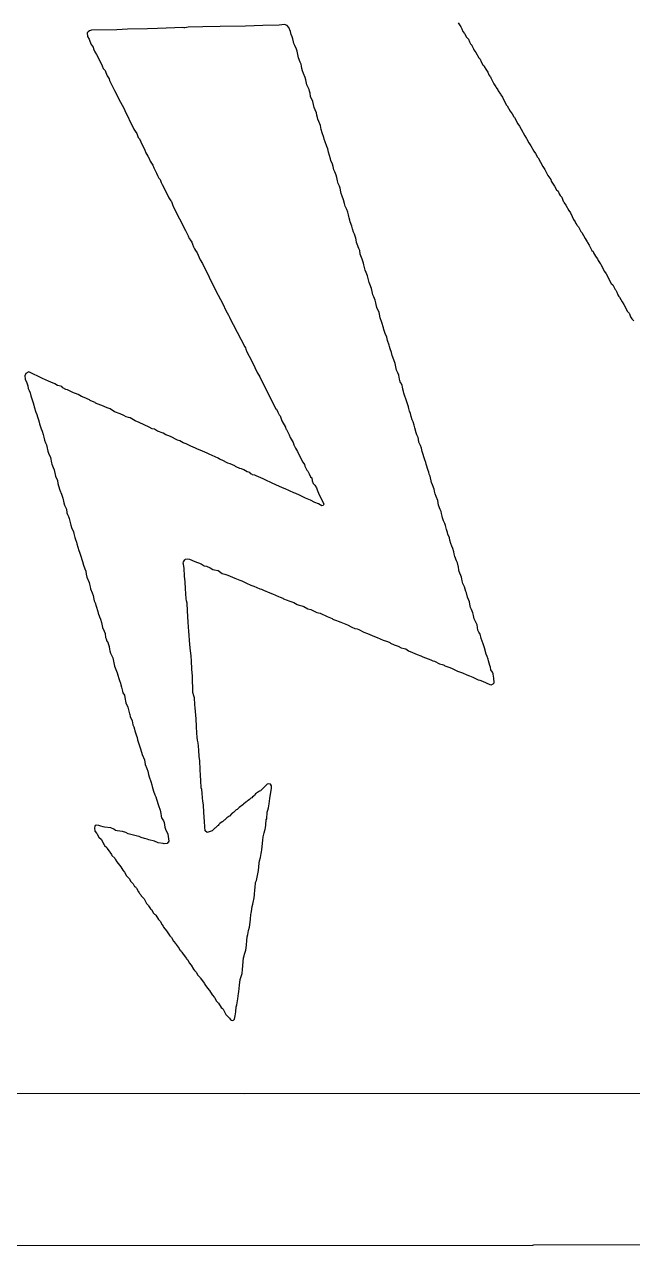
# Model space of a CAD drawing. Header units: inches. Extents: x 0 to 5379, y 0 to 5429.
# Drawn here: x 176.174 to 178.614, y 90.754 to 95.655 of the extents above; entities that cross this region are included whole.
import ezdxf

# ---------------------------------------------------------------- set-up
doc = ezdxf.new("R2010")
doc.units = ezdxf.units.IN
doc.layers.add('Bottom Overlay', color=54, linetype='Continuous')

msp = doc.modelspace()

# ---------------------------------------------------------------- linework, layer by layer
at = {"layer": 'Bottom Overlay'}
for p, q in [((177.9135, 95.6613), (177.925, 95.6449)), ((176.4292, 95.6245), (176.4251, 95.6204)), ((176.4251, 95.6204), (176.4268, 95.6057)), ((176.4349, 95.6286), (176.4292, 95.6245)), ((176.4431, 95.6318), (176.4349, 95.6286)), ((176.5444, 95.6335), (176.4431, 95.6318)), ((176.5869, 95.6351), (176.5444, 95.6335)), ((176.6669, 95.6367), (176.5869, 95.6351)), ((176.7078, 95.6384), (176.6669, 95.6367)), ((176.7772, 95.6408), (176.7078, 95.6384)), ((176.8083, 95.6425), (176.7772, 95.6408)), ((176.8132, 95.6408), (176.8083, 95.6425)), ((176.8173, 95.6416), (176.8132, 95.6408)), ((176.8303, 95.6433), (176.8173, 95.6416)), ((176.8891, 95.6449), (176.8303, 95.6433)), ((176.9594, 95.6465), (176.8891, 95.6449)), ((177.0607, 95.6482), (176.9594, 95.6465)), ((177.1309, 95.6498), (177.0607, 95.6482)), ((177.1955, 95.6523), (177.1309, 95.6498)), ((177.2167, 95.6539), (177.1955, 95.6523)), ((177.2282, 95.6506), (177.2167, 95.6539)), ((177.2347, 95.6425), (177.2282, 95.6506)), ((177.2412, 95.6261), (177.2347, 95.6425)), ((177.2437, 95.6139), (177.2412, 95.6261)), ((177.2478, 95.6049), (177.2437, 95.6139)), ((177.925, 95.6449), (177.9283, 95.6367)), ((177.9283, 95.6367), (177.9323, 95.6261)), ((177.9323, 95.6261), (177.9397, 95.6188)), ((177.9397, 95.6188), (177.9413, 95.6155)), ((177.9413, 95.6155), (177.9479, 95.6041)), ((176.4268, 95.6057), (176.4333, 95.5959)), ((176.4333, 95.5959), (176.4366, 95.5877)), ((176.4366, 95.5877), (176.4415, 95.5747)), ((176.4415, 95.5747), (176.4496, 95.5632)), ((176.4496, 95.5632), (176.4513, 95.5567)), ((177.251, 95.5967), (177.2478, 95.6049)), ((177.2535, 95.5845), (177.251, 95.5967)), ((177.2551, 95.5779), (177.2535, 95.5845)), ((177.2584, 95.5698), (177.2551, 95.5779)), ((177.2657, 95.5559), (177.2584, 95.5698)), ((177.9479, 95.6041), (177.9552, 95.5951)), ((177.9552, 95.5951), (177.9593, 95.5845)), ((177.9593, 95.5845), (177.9642, 95.5763)), ((177.9642, 95.5763), (177.9691, 95.5714)), ((177.9691, 95.5714), (177.9707, 95.5681)), ((177.9707, 95.5681), (177.9756, 95.5567)), ((176.4513, 95.5567), (176.4562, 95.5453)), ((176.4562, 95.5453), (176.4627, 95.5338)), ((176.4627, 95.5338), (176.4774, 95.506)), ((177.2682, 95.5469), (177.2657, 95.5559)), ((177.2698, 95.5404), (177.2682, 95.5469)), ((177.2731, 95.5207), (177.2698, 95.5404)), ((177.2804, 95.5036), (177.2731, 95.5207)), ((177.9756, 95.5567), (177.9773, 95.5534)), ((177.9773, 95.5534), (177.9854, 95.542)), ((177.9854, 95.542), (177.9969, 95.5207)), ((177.9969, 95.5207), (178.0018, 95.5158)), ((178.0018, 95.5158), (178.0067, 95.5044)), ((176.4774, 95.506), (176.4856, 95.4881)), ((176.4856, 95.4881), (176.4897, 95.4774)), ((176.4897, 95.4774), (176.497, 95.4701)), ((176.497, 95.4701), (176.5003, 95.4619)), ((177.2837, 95.4954), (177.2804, 95.5036)), ((177.2853, 95.4873), (177.2837, 95.4954)), ((177.287, 95.4774), (177.2853, 95.4873)), ((177.2894, 95.4685), (177.287, 95.4774)), ((177.2935, 95.4578), (177.2894, 95.4685)), ((178.0067, 95.5044), (178.0132, 95.493)), ((178.0132, 95.493), (178.0165, 95.4897)), ((178.0165, 95.4897), (178.0181, 95.4864)), ((178.0181, 95.4864), (178.0246, 95.475)), ((178.0246, 95.475), (178.0328, 95.4636)), ((176.5003, 95.4619), (176.5052, 95.4489)), ((176.5052, 95.4489), (176.5134, 95.4358)), ((176.5134, 95.4358), (176.515, 95.4293)), ((176.515, 95.4293), (176.5248, 95.4113)), ((177.3, 95.4415), (177.2935, 95.4578)), ((177.3025, 95.4325), (177.3, 95.4415)), ((177.3074, 95.4129), (177.3025, 95.4325)), ((178.0328, 95.4636), (178.0369, 95.4529)), ((178.0369, 95.4529), (178.041, 95.4472)), ((178.041, 95.4472), (178.0443, 95.444)), ((178.0443, 95.444), (178.0459, 95.4407)), ((178.0459, 95.4407), (178.0557, 95.4194)), ((178.0557, 95.4194), (178.0573, 95.4162)), ((178.0573, 95.4162), (178.0655, 95.4047)), ((176.5248, 95.4113), (176.5346, 95.39)), ((176.5346, 95.39), (176.5444, 95.3721)), ((176.5444, 95.3721), (176.5509, 95.3574)), ((177.3123, 95.4015), (177.3074, 95.4129)), ((177.3156, 95.3933), (177.3123, 95.4015)), ((177.3172, 95.3868), (177.3156, 95.3933)), ((177.3205, 95.3786), (177.3172, 95.3868)), ((177.3221, 95.3655), (177.3205, 95.3786)), ((178.0655, 95.4047), (178.0671, 95.4015)), ((178.0671, 95.4015), (178.0737, 95.3917)), ((178.0737, 95.3917), (178.0753, 95.3884)), ((178.0753, 95.3884), (178.0835, 95.3753)), ((178.0835, 95.3753), (178.0851, 95.3721)), ((178.0851, 95.3721), (178.0916, 95.3623)), ((176.5509, 95.3574), (176.5591, 95.3427)), ((176.5591, 95.3427), (176.5722, 95.3182)), ((176.5722, 95.3182), (176.5804, 95.3002)), ((177.3311, 95.3451), (177.3221, 95.3655)), ((177.3335, 95.3329), (177.3311, 95.3451)), ((177.3368, 95.3214), (177.3335, 95.3329)), ((177.3409, 95.3124), (177.3368, 95.3214)), ((178.0916, 95.3623), (178.0933, 95.359)), ((178.0933, 95.359), (178.108, 95.3312)), ((178.108, 95.3312), (178.1112, 95.328)), ((178.1112, 95.328), (178.1227, 95.3067)), ((176.5804, 95.3002), (176.5885, 95.2855)), ((176.5885, 95.2855), (176.5983, 95.2642)), ((177.3458, 95.2994), (177.3409, 95.3124)), ((177.3474, 95.2912), (177.3458, 95.2994)), ((177.3499, 95.2806), (177.3474, 95.2912)), ((177.3515, 95.274), (177.3499, 95.2806)), ((177.3556, 95.2651), (177.3515, 95.274)), ((178.1227, 95.3067), (178.1308, 95.2953)), ((178.1308, 95.2953), (178.1374, 95.2838)), ((178.1374, 95.2838), (178.1406, 95.2806)), ((178.1406, 95.2806), (178.1537, 95.2561)), ((176.5983, 95.2642), (176.6065, 95.2495)), ((176.6065, 95.2495), (176.613, 95.2348)), ((176.613, 95.2348), (176.6179, 95.2267)), ((176.6179, 95.2267), (176.6245, 95.2169)), ((177.3621, 95.2487), (177.3556, 95.2651)), ((177.3646, 95.2332), (177.3621, 95.2487)), ((177.3687, 95.2193), (177.3646, 95.2332)), ((178.1537, 95.2561), (178.1603, 95.2463)), ((178.1603, 95.2463), (178.1668, 95.2348)), ((178.1668, 95.2348), (178.1815, 95.2071)), ((176.6245, 95.2169), (176.6302, 95.2013)), ((176.6302, 95.2013), (176.6359, 95.1956)), ((176.6359, 95.1956), (176.6408, 95.1842)), ((176.6408, 95.1842), (176.6571, 95.1499)), ((177.3752, 95.2013), (177.3687, 95.2193)), ((177.3768, 95.1948), (177.3752, 95.2013)), ((177.3809, 95.1842), (177.3768, 95.1948)), ((177.3866, 95.1654), (177.3809, 95.1842)), ((178.1815, 95.2071), (178.188, 95.1972)), ((178.188, 95.1972), (178.1897, 95.194)), ((178.1897, 95.194), (178.1978, 95.1793)), ((178.1978, 95.1793), (178.206, 95.1678)), ((176.6571, 95.1499), (176.6612, 95.1393)), ((176.6612, 95.1393), (176.6694, 95.1262)), ((176.6694, 95.1262), (176.6735, 95.1172)), ((177.3907, 95.1548), (177.3866, 95.1654)), ((177.394, 95.1417), (177.3907, 95.1548)), ((177.4022, 95.1156), (177.394, 95.1417)), ((178.206, 95.1678), (178.2174, 95.1466)), ((178.2174, 95.1466), (178.224, 95.1368)), ((178.224, 95.1368), (178.2321, 95.1221)), ((178.2321, 95.1221), (178.2354, 95.1188)), ((176.6735, 95.1172), (176.6776, 95.1066)), ((176.6776, 95.1066), (176.6833, 95.0976)), ((176.6833, 95.0976), (176.6882, 95.0894)), ((176.6882, 95.0894), (176.6923, 95.0788)), ((176.6923, 95.0788), (176.7029, 95.0584)), ((177.4038, 95.109), (177.4022, 95.1156)), ((177.4103, 95.0943), (177.4038, 95.109)), ((177.412, 95.0845), (177.4103, 95.0943)), ((177.4152, 95.0714), (177.412, 95.0845)), ((178.2354, 95.1188), (178.2534, 95.0845)), ((178.2534, 95.0845), (178.2616, 95.0731)), ((178.2616, 95.0731), (178.2632, 95.0698)), ((176.7029, 95.0584), (176.707, 95.0478)), ((176.707, 95.0478), (176.7135, 95.038)), ((176.7135, 95.038), (176.716, 95.0355)), ((176.716, 95.0355), (176.7176, 95.0322)), ((176.7176, 95.0322), (176.7225, 95.0208)), ((177.4193, 95.0625), (177.4152, 95.0714)), ((177.4242, 95.0494), (177.4193, 95.0625)), ((177.4267, 95.0404), (177.4242, 95.0494)), ((177.4299, 95.0273), (177.4267, 95.0404)), ((177.4332, 95.0159), (177.4299, 95.0273)), ((178.2632, 95.0698), (178.2746, 95.0486)), ((178.2746, 95.0486), (178.2861, 95.0322)), ((178.2861, 95.0322), (178.2877, 95.0257)), ((178.2877, 95.0257), (178.3008, 95.0061)), ((176.7225, 95.0208), (176.7258, 95.0126)), ((176.7258, 95.0126), (176.7454, 94.9767)), ((176.7454, 94.9767), (176.7535, 94.9587)), ((177.4373, 95.0053), (177.4332, 95.0159)), ((177.4406, 94.9971), (177.4373, 95.0053)), ((177.443, 94.9832), (177.4406, 94.9971)), ((177.4446, 94.9767), (177.443, 94.9832)), ((177.4487, 94.9661), (177.4446, 94.9767)), ((178.3008, 95.0061), (178.3089, 94.9914)), ((178.3089, 94.9914), (178.3155, 94.9849)), ((178.3155, 94.9849), (178.3196, 94.9742)), ((176.7535, 94.9587), (176.7584, 94.9505)), ((176.7584, 94.9505), (176.7617, 94.9473)), ((176.7617, 94.9473), (176.7633, 94.944)), ((176.7633, 94.944), (176.7682, 94.9326)), ((176.7682, 94.9326), (176.7723, 94.9219)), ((177.4544, 94.9505), (177.4487, 94.9661)), ((177.4585, 94.9367), (177.4544, 94.9505)), ((177.461, 94.926), (177.4585, 94.9367)), ((177.4667, 94.9121), (177.461, 94.926)), ((178.3196, 94.9742), (178.3236, 94.9685)), ((178.3236, 94.9685), (178.3302, 94.962)), ((178.3302, 94.962), (178.3326, 94.953)), ((178.3326, 94.953), (178.3359, 94.9448)), ((178.3359, 94.9448), (178.3383, 94.9424)), ((178.3383, 94.9424), (178.34, 94.9391)), ((178.34, 94.9391), (178.3465, 94.9293)), ((178.3465, 94.9293), (178.3579, 94.9081)), ((176.7723, 94.9219), (176.8197, 94.8272)), ((177.4708, 94.9015), (177.4667, 94.9121)), ((177.4741, 94.8901), (177.4708, 94.9015)), ((177.4757, 94.8836), (177.4741, 94.8901)), ((177.4773, 94.8787), (177.4757, 94.8836)), ((177.479, 94.8689), (177.4773, 94.8787)), ((178.3579, 94.9081), (178.3645, 94.8983)), ((178.3645, 94.8983), (178.371, 94.8836)), ((178.371, 94.8836), (178.3776, 94.8721)), ((177.4806, 94.8623), (177.479, 94.8689)), ((177.4879, 94.8452), (177.4806, 94.8623)), ((177.4904, 94.8345), (177.4879, 94.8452)), ((177.4937, 94.8215), (177.4904, 94.8345)), ((178.3776, 94.8721), (178.3841, 94.8623)), ((178.3841, 94.8623), (178.3857, 94.8558)), ((178.3857, 94.8558), (178.3906, 94.8509)), ((178.3906, 94.8509), (178.3923, 94.8476)), ((178.3923, 94.8476), (178.3972, 94.8427)), ((178.3972, 94.8427), (178.4004, 94.8345)), ((178.4004, 94.8345), (178.407, 94.8231)), ((176.8197, 94.8272), (176.8271, 94.8149)), ((176.8271, 94.8149), (176.8303, 94.8068)), ((176.8303, 94.8068), (176.8344, 94.7961)), ((176.8344, 94.7961), (176.8369, 94.7937)), ((176.8369, 94.7937), (176.8385, 94.7904)), ((176.8385, 94.7904), (176.845, 94.7806)), ((176.845, 94.7806), (176.8483, 94.7725)), ((177.4977, 94.8125), (177.4937, 94.8215)), ((177.5035, 94.797), (177.4977, 94.8125)), ((177.5051, 94.7904), (177.5035, 94.797)), ((177.5067, 94.779), (177.5051, 94.7904)), ((177.5084, 94.7725), (177.5067, 94.779)), ((178.407, 94.8231), (178.4102, 94.8198)), ((178.4102, 94.8198), (178.4233, 94.7953)), ((178.4233, 94.7953), (178.4315, 94.7823)), ((178.4315, 94.7823), (178.4331, 94.779)), ((178.4331, 94.779), (178.4396, 94.7692)), ((176.8483, 94.7725), (176.8524, 94.7618)), ((176.8524, 94.7618), (176.8557, 94.7537)), ((176.8557, 94.7537), (176.8597, 94.7479)), ((176.8597, 94.7479), (176.8663, 94.7381)), ((176.8663, 94.7381), (176.8793, 94.7104)), ((177.5157, 94.7553), (177.5084, 94.7725)), ((177.519, 94.7471), (177.5157, 94.7553)), ((177.5214, 94.7332), (177.519, 94.7471)), ((177.5231, 94.7267), (177.5214, 94.7332)), ((178.4396, 94.7692), (178.4413, 94.7659)), ((178.4413, 94.7659), (178.4511, 94.7479)), ((178.4511, 94.7479), (178.456, 94.743)), ((178.456, 94.743), (178.4592, 94.7349)), ((178.4592, 94.7349), (178.4674, 94.7202)), ((176.8793, 94.7104), (176.8875, 94.6957)), ((176.8875, 94.6957), (176.9414, 94.5862)), ((177.5288, 94.7128), (177.5231, 94.7267)), ((177.5321, 94.7047), (177.5288, 94.7128)), ((177.5337, 94.6965), (177.5321, 94.7047)), ((177.5353, 94.6899), (177.5337, 94.6965)), ((177.5378, 94.6793), (177.5353, 94.6899)), ((178.4674, 94.7202), (178.4739, 94.7136)), ((178.4739, 94.7136), (178.4756, 94.7071)), ((178.4756, 94.7071), (178.4838, 94.6957)), ((178.4838, 94.6957), (178.487, 94.6924)), ((178.487, 94.6924), (178.4919, 94.681)), ((178.4919, 94.681), (178.5017, 94.663)), ((177.541, 94.6679), (177.5378, 94.6793)), ((177.5451, 94.6589), (177.541, 94.6679)), ((177.55, 94.6458), (177.5451, 94.6589)), ((177.5525, 94.6352), (177.55, 94.6458)), ((177.5574, 94.6189), (177.5525, 94.6352)), ((178.5017, 94.663), (178.5083, 94.6532)), ((178.5083, 94.6532), (178.5279, 94.6156)), ((176.9414, 94.5862), (176.9512, 94.5682)), ((177.559, 94.6123), (177.5574, 94.6189)), ((177.5664, 94.5952), (177.559, 94.6123)), ((177.5688, 94.5829), (177.5664, 94.5952)), ((177.5721, 94.5699), (177.5688, 94.5829)), ((178.5279, 94.6156), (178.5344, 94.6091)), ((178.5344, 94.6091), (178.5442, 94.5911)), ((178.5442, 94.5911), (178.5475, 94.5878)), ((178.5475, 94.5878), (178.5507, 94.5797)), ((176.9512, 94.5682), (176.9692, 94.5339)), ((176.9692, 94.5339), (176.9823, 94.5061)), ((177.5762, 94.5609), (177.5721, 94.5699)), ((177.5811, 94.5478), (177.5762, 94.5609)), ((177.5835, 94.5372), (177.5811, 94.5478)), ((177.5852, 94.5307), (177.5835, 94.5372)), ((178.5507, 94.5797), (178.5548, 94.569)), ((178.5548, 94.569), (178.5589, 94.5633)), ((178.5589, 94.5633), (178.5622, 94.5601)), ((178.5622, 94.5601), (178.572, 94.5421)), ((178.572, 94.5421), (178.5785, 94.5307)), ((176.9823, 94.5061), (176.9921, 94.4882)), ((176.9921, 94.4882), (176.997, 94.48)), ((177.5884, 94.5192), (177.5852, 94.5307)), ((177.5974, 94.4988), (177.5884, 94.5192)), ((177.599, 94.4923), (177.5974, 94.4988)), ((177.6015, 94.4767), (177.599, 94.4923)), ((178.5785, 94.5307), (178.5932, 94.5029)), ((178.5932, 94.5029), (178.5998, 94.4963)), ((178.5998, 94.4963), (178.6014, 94.4931)), ((178.6014, 94.4931), (178.6063, 94.4816)), ((176.997, 94.48), (177.0035, 94.4653)), ((177.0035, 94.4653), (177.0117, 94.4506)), ((177.0117, 94.4506), (177.0574, 94.3607)), ((177.6072, 94.4579), (177.6015, 94.4767)), ((177.6146, 94.4375), (177.6072, 94.4579)), ((177.6162, 94.431), (177.6146, 94.4375)), ((178.6063, 94.4816), (178.6112, 94.4735)), ((178.6112, 94.4735), (178.6194, 94.4653)), ((177.6211, 94.4146), (177.6162, 94.431)), ((177.6276, 94.3999), (177.6211, 94.4146)), ((177.6309, 94.3869), (177.6276, 94.3999)), ((177.6366, 94.3681), (177.6309, 94.3869)), ((177.0574, 94.3607), (177.0607, 94.3575)), ((177.0607, 94.3575), (177.0623, 94.3509)), ((177.0623, 94.3509), (177.0664, 94.3403)), ((177.0664, 94.3403), (177.0754, 94.3232)), ((177.6382, 94.3616), (177.6366, 94.3681)), ((177.6415, 94.3534), (177.6382, 94.3616)), ((177.6472, 94.3379), (177.6415, 94.3534)), ((177.6489, 94.3264), (177.6472, 94.3379)), ((177.0754, 94.3232), (177.0885, 94.2986)), ((177.0885, 94.2986), (177.1081, 94.2578)), ((177.6562, 94.3093), (177.6489, 94.3264)), ((177.6619, 94.2937), (177.6562, 94.3093)), ((177.6652, 94.2741), (177.6619, 94.2937)), ((176.1792, 94.2537), (176.1752, 94.2447)), ((176.1752, 94.2447), (176.1768, 94.2317)), ((176.1907, 94.2603), (176.1792, 94.2537)), ((176.2462, 94.2341), (176.1907, 94.2603)), ((177.1081, 94.2578), (177.1179, 94.2398)), ((177.1179, 94.2398), (177.1375, 94.2023)), ((177.6668, 94.2676), (177.6652, 94.2741)), ((177.6717, 94.2562), (177.6668, 94.2676)), ((177.6758, 94.2472), (177.6717, 94.2562)), ((177.6783, 94.2317), (177.6758, 94.2472)), ((176.1768, 94.2317), (176.1833, 94.217)), ((176.1833, 94.217), (176.1866, 94.2039)), ((176.1866, 94.2039), (176.1891, 94.1933)), ((176.1891, 94.1933), (176.1923, 94.1851)), ((176.2707, 94.2227), (176.2462, 94.2341)), ((176.2789, 94.2194), (176.2707, 94.2227)), ((176.2961, 94.2121), (176.2789, 94.2194)), ((176.3059, 94.2055), (176.2961, 94.2121)), ((176.3124, 94.2039), (176.3059, 94.2055)), ((176.323, 94.2014), (176.3124, 94.2039)), ((176.3279, 94.1965), (176.323, 94.2014)), ((176.3394, 94.19), (176.3279, 94.1965)), ((177.1375, 94.2023), (177.1457, 94.1843)), ((177.6799, 94.2251), (177.6783, 94.2317)), ((177.6832, 94.217), (177.6799, 94.2251)), ((177.6856, 94.2145), (177.6832, 94.217)), ((177.6889, 94.2063), (177.6856, 94.2145)), ((177.6905, 94.1998), (177.6889, 94.2063)), ((177.6922, 94.1916), (177.6905, 94.1998)), ((177.6946, 94.181), (177.6922, 94.1916)), ((176.1923, 94.1851), (176.1964, 94.1761)), ((176.1964, 94.1761), (176.1997, 94.1647)), ((176.1997, 94.1647), (176.2029, 94.1516)), ((176.2029, 94.1516), (176.2087, 94.1361)), ((176.3459, 94.1884), (176.3394, 94.19)), ((176.3704, 94.1769), (176.3459, 94.1884)), ((176.3786, 94.1737), (176.3704, 94.1769)), ((176.3892, 94.1696), (176.3786, 94.1737)), ((176.4023, 94.1614), (176.3892, 94.1696)), ((176.4129, 94.1573), (176.4023, 94.1614)), ((176.4341, 94.1475), (176.4129, 94.1573)), ((176.4374, 94.1459), (176.4341, 94.1475)), ((176.4537, 94.1394), (176.4374, 94.1459)), ((177.1457, 94.1843), (177.1669, 94.1434)), ((177.1669, 94.1434), (177.1751, 94.1255)), ((177.6963, 94.1745), (177.6946, 94.181)), ((177.6995, 94.163), (177.6963, 94.1745)), ((177.7036, 94.1524), (177.6995, 94.163)), ((177.711, 94.132), (177.7036, 94.1524)), ((176.2087, 94.1361), (176.2111, 94.1271)), ((176.2111, 94.1271), (176.2127, 94.1206)), ((176.2127, 94.1206), (176.2193, 94.0993)), ((176.2193, 94.0993), (176.2234, 94.0887)), ((176.457, 94.1377), (176.4537, 94.1394)), ((176.4594, 94.1353), (176.457, 94.1377)), ((176.4701, 94.1312), (176.4594, 94.1353)), ((176.4905, 94.1222), (176.4701, 94.1312)), ((176.4987, 94.1189), (176.4905, 94.1222)), ((176.5093, 94.1148), (176.4987, 94.1189)), ((176.5174, 94.1116), (176.5093, 94.1148)), ((176.5354, 94.1001), (176.5174, 94.1116)), ((176.5583, 94.092), (176.5354, 94.1001)), ((177.1751, 94.1255), (177.1816, 94.114)), ((177.1816, 94.114), (177.1849, 94.1108)), ((177.1849, 94.1108), (177.1865, 94.1075)), ((177.1865, 94.1075), (177.1898, 94.0993)), ((177.1898, 94.0993), (177.1963, 94.0879)), ((177.7142, 94.1206), (177.711, 94.132)), ((177.7159, 94.114), (177.7142, 94.1206)), ((177.7191, 94.1026), (177.7159, 94.114)), ((177.7232, 94.0936), (177.7191, 94.1026)), ((177.7257, 94.0814), (177.7232, 94.0936)), ((176.2234, 94.0887), (176.2266, 94.0805)), ((176.2266, 94.0805), (176.2299, 94.0675)), ((176.2299, 94.0675), (176.2323, 94.0585)), ((176.2323, 94.0585), (176.234, 94.0519)), ((176.234, 94.0519), (176.2413, 94.0315)), ((176.573, 94.0854), (176.5583, 94.092)), ((176.582, 94.0797), (176.573, 94.0854)), ((176.591, 94.0773), (176.582, 94.0797)), ((176.5975, 94.0756), (176.591, 94.0773)), ((176.6049, 94.0715), (176.5975, 94.0756)), ((176.6179, 94.0634), (176.6049, 94.0715)), ((176.6335, 94.0577), (176.6179, 94.0634)), ((176.6743, 94.0381), (176.6335, 94.0577)), ((177.1963, 94.0879), (177.1996, 94.0846)), ((177.1996, 94.0846), (177.2069, 94.0642)), ((177.2069, 94.0642), (177.2208, 94.0389)), ((177.7289, 94.0683), (177.7257, 94.0814)), ((177.733, 94.0593), (177.7289, 94.0683)), ((177.7379, 94.0462), (177.733, 94.0593)), ((177.7404, 94.0356), (177.7379, 94.0462)), ((176.2413, 94.0315), (176.2454, 94.0225)), ((176.2454, 94.0225), (176.2487, 94.0095)), ((176.2487, 94.0095), (176.2511, 93.9988)), ((176.2511, 93.9988), (176.2544, 93.9858)), ((176.6866, 94.0323), (176.6743, 94.0381)), ((176.6955, 94.0299), (176.6866, 94.0323)), ((176.7078, 94.0225), (176.6955, 94.0299)), ((176.7307, 94.0144), (176.7078, 94.0225)), ((176.7405, 94.0078), (176.7307, 94.0144)), ((176.7486, 94.0046), (176.7405, 94.0078)), ((176.7593, 94.0005), (176.7486, 94.0046)), ((176.7878, 93.9866), (176.7593, 94.0005)), ((177.2208, 94.0389), (177.2224, 94.0323)), ((177.2224, 94.0323), (177.2257, 94.0291)), ((177.2257, 94.0291), (177.2355, 94.0078)), ((177.2355, 94.0078), (177.2396, 93.9972)), ((177.2396, 93.9972), (177.2519, 93.9768)), ((177.7453, 94.016), (177.7404, 94.0356)), ((177.7485, 94.0078), (177.7453, 94.016)), ((177.7534, 93.9964), (177.7485, 94.0078)), ((177.7551, 93.9899), (177.7534, 93.9964)), ((176.2544, 93.9858), (176.2585, 93.9752)), ((176.2585, 93.9752), (176.2618, 93.967)), ((176.2618, 93.967), (176.2634, 93.9604)), ((176.2634, 93.9604), (176.2675, 93.9417)), ((176.7968, 93.9841), (176.7878, 93.9866)), ((176.8099, 93.976), (176.7968, 93.9841)), ((176.823, 93.9711), (176.8099, 93.976)), ((176.8418, 93.9621), (176.823, 93.9711)), ((176.8597, 93.9539), (176.8418, 93.9621)), ((176.8679, 93.9506), (176.8597, 93.9539)), ((176.8785, 93.9466), (176.8679, 93.9506)), ((176.9063, 93.9335), (176.8785, 93.9466)), ((177.2519, 93.9768), (177.2543, 93.9678)), ((177.2543, 93.9678), (177.2617, 93.9539)), ((177.2617, 93.9539), (177.2698, 93.9408)), ((177.7567, 93.9784), (177.7551, 93.9899)), ((177.7624, 93.9645), (177.7567, 93.9784)), ((177.7665, 93.9539), (177.7624, 93.9645)), ((177.7698, 93.9408), (177.7665, 93.9539)), ((176.2675, 93.9417), (176.2707, 93.9335)), ((176.2707, 93.9335), (176.2781, 93.9163)), ((176.2781, 93.9163), (176.2822, 93.8959)), ((176.9145, 93.9302), (176.9063, 93.9335)), ((176.939, 93.9188), (176.9145, 93.9302)), ((176.9504, 93.9139), (176.939, 93.9188)), ((176.9561, 93.9098), (176.9504, 93.9139)), ((176.9668, 93.9057), (176.9561, 93.9098)), ((176.9904, 93.8935), (176.9668, 93.9057)), ((177.2698, 93.9408), (177.2829, 93.9131)), ((177.2829, 93.9131), (177.2911, 93.8984)), ((177.2911, 93.8984), (177.2976, 93.8886)), ((177.7804, 93.9073), (177.7698, 93.9408)), ((177.7845, 93.8967), (177.7804, 93.9073)), ((177.7861, 93.8902), (177.7845, 93.8967)), ((176.2822, 93.8959), (176.2838, 93.8894)), ((176.2838, 93.8894), (176.2887, 93.8763)), ((176.2887, 93.8763), (176.2928, 93.8673)), ((176.2928, 93.8673), (176.2985, 93.842)), ((176.9994, 93.891), (176.9904, 93.8935)), ((177.0174, 93.8828), (176.9994, 93.891)), ((177.0207, 93.8812), (177.0174, 93.8828)), ((177.0231, 93.8788), (177.0207, 93.8812)), ((177.0386, 93.873), (177.0231, 93.8788)), ((177.0452, 93.8714), (177.0386, 93.873)), ((177.0542, 93.8673), (177.0452, 93.8714)), ((177.0672, 93.8592), (177.0542, 93.8673)), ((177.0779, 93.8567), (177.0672, 93.8592)), ((177.0827, 93.8518), (177.0779, 93.8567)), ((177.086, 93.8502), (177.0827, 93.8518)), ((177.0885, 93.8477), (177.086, 93.8502)), ((177.0975, 93.8453), (177.0885, 93.8477)), ((177.2976, 93.8886), (177.2992, 93.882)), ((177.2992, 93.882), (177.3025, 93.8739)), ((177.3025, 93.8739), (177.3074, 93.8657)), ((177.3074, 93.8657), (177.3107, 93.8624)), ((177.3107, 93.8624), (177.3123, 93.8592)), ((177.3123, 93.8592), (177.3156, 93.851)), ((177.3156, 93.851), (177.3221, 93.8395)), ((177.7943, 93.8641), (177.7861, 93.8902)), ((177.7959, 93.8575), (177.7943, 93.8641)), ((177.7984, 93.8502), (177.7959, 93.8575)), ((177.8016, 93.842), (177.7984, 93.8502)), ((176.2985, 93.842), (176.3059, 93.8248)), ((176.3059, 93.8248), (176.3075, 93.8118)), ((176.3075, 93.8118), (176.3108, 93.8036)), ((176.3108, 93.8036), (176.3157, 93.7856)), ((177.104, 93.8436), (177.0975, 93.8453)), ((177.1318, 93.8306), (177.104, 93.8436)), ((177.1399, 93.8273), (177.1318, 93.8306)), ((177.1677, 93.8142), (177.1399, 93.8273)), ((177.1824, 93.8077), (177.1677, 93.8142)), ((177.2094, 93.7954), (177.1824, 93.8077)), ((177.3221, 93.8395), (177.327, 93.8346)), ((177.327, 93.8346), (177.3286, 93.8232)), ((177.3286, 93.8232), (177.3327, 93.8126)), ((177.3327, 93.8126), (177.3368, 93.8085)), ((177.3368, 93.8085), (177.3384, 93.8052)), ((177.3384, 93.8052), (177.345, 93.7954)), ((177.8073, 93.8167), (177.8016, 93.842)), ((177.8114, 93.8077), (177.8073, 93.8167)), ((177.818, 93.7897), (177.8114, 93.8077)), ((176.3157, 93.7856), (176.3222, 93.7693)), ((176.3222, 93.7693), (176.3271, 93.753)), ((176.3271, 93.753), (176.3304, 93.7415)), ((177.22, 93.7913), (177.2094, 93.7954)), ((177.2543, 93.775), (177.22, 93.7913)), ((177.2625, 93.7717), (177.2543, 93.775)), ((177.2772, 93.7652), (177.2625, 93.7717)), ((177.2886, 93.7603), (177.2772, 93.7652)), ((177.3009, 93.753), (177.2886, 93.7603)), ((177.3213, 93.7456), (177.3009, 93.753)), ((177.345, 93.7954), (177.3482, 93.7873)), ((177.3482, 93.7873), (177.3531, 93.7742)), ((177.3531, 93.7742), (177.3744, 93.7301)), ((177.8196, 93.7815), (177.818, 93.7897)), ((177.8221, 93.7709), (177.8196, 93.7815)), ((177.8261, 93.7603), (177.8221, 93.7709)), ((177.8327, 93.744), (177.8261, 93.7603)), ((176.3304, 93.7415), (176.332, 93.735)), ((176.332, 93.735), (176.3345, 93.726)), ((176.3345, 93.726), (176.3418, 93.7088)), ((176.3418, 93.7088), (176.3443, 93.695)), ((177.3384, 93.7366), (177.3213, 93.7456)), ((177.354, 93.7309), (177.3384, 93.7366)), ((177.367, 93.7227), (177.354, 93.7309)), ((177.3719, 93.7244), (177.367, 93.7227)), ((177.3744, 93.7301), (177.3719, 93.7244)), ((177.8351, 93.7252), (177.8327, 93.744)), ((177.8425, 93.708), (177.8351, 93.7252)), ((177.8457, 93.6999), (177.8425, 93.708)), ((176.3443, 93.695), (176.3459, 93.6884)), ((176.3459, 93.6884), (176.35, 93.6794)), ((176.35, 93.6794), (176.3532, 93.6713)), ((176.3532, 93.6713), (176.3598, 93.6451)), ((177.8474, 93.6917), (177.8457, 93.6999)), ((177.8498, 93.6811), (177.8474, 93.6917)), ((177.8515, 93.6745), (177.8498, 93.6811)), ((177.8547, 93.6631), (177.8515, 93.6745)), ((177.8604, 93.6525), (177.8547, 93.6631)), ((177.8637, 93.6443), (177.8604, 93.6525)), ((176.3598, 93.6451), (176.3622, 93.6361)), ((176.3622, 93.6361), (176.3704, 93.6182)), ((176.3704, 93.6182), (176.372, 93.6116)), ((176.372, 93.6116), (176.3753, 93.5953)), ((177.8662, 93.6337), (177.8637, 93.6443)), ((177.8678, 93.6272), (177.8662, 93.6337)), ((177.8711, 93.6157), (177.8678, 93.6272)), ((177.8727, 93.6092), (177.8711, 93.6157)), ((177.8792, 93.5945), (177.8727, 93.6092)), ((176.3753, 93.5953), (176.3786, 93.5871)), ((176.3786, 93.5871), (176.3827, 93.5765)), ((176.3827, 93.5765), (176.3843, 93.57)), ((176.3843, 93.57), (176.3925, 93.5438)), ((177.8809, 93.5847), (177.8792, 93.5945)), ((177.8841, 93.5716), (177.8809, 93.5847)), ((177.8882, 93.561), (177.8841, 93.5716)), ((177.8931, 93.5512), (177.8882, 93.561)), ((176.3925, 93.5438), (176.3941, 93.5373)), ((176.3941, 93.5373), (176.4006, 93.5161)), ((176.4006, 93.5161), (176.4039, 93.5079)), ((176.4039, 93.5079), (176.4064, 93.4989)), ((176.8124, 93.4981), (176.8173, 93.5062)), ((176.8173, 93.5062), (176.8197, 93.5087)), ((176.8197, 93.5087), (176.8262, 93.5103)), ((176.8262, 93.5103), (176.836, 93.5087)), ((176.836, 93.5087), (176.8573, 93.4989)), ((177.8964, 93.5381), (177.8931, 93.5512)), ((177.898, 93.5299), (177.8964, 93.5381)), ((177.9005, 93.5193), (177.898, 93.5299)), ((177.9078, 93.5022), (177.9005, 93.5193)), ((176.4064, 93.4989), (176.4104, 93.485)), ((176.4104, 93.485), (176.4162, 93.4695)), ((176.4162, 93.4695), (176.4202, 93.4605)), ((176.4202, 93.4605), (176.4219, 93.4491)), ((176.8107, 93.4932), (176.8124, 93.4981)), ((176.8115, 93.4891), (176.8107, 93.4932)), ((176.8132, 93.4793), (176.8115, 93.4891)), ((176.8148, 93.4728), (176.8132, 93.4793)), ((176.8164, 93.4401), (176.8148, 93.4728)), ((176.8573, 93.4989), (176.8826, 93.4899)), ((176.8826, 93.4899), (176.8949, 93.4826)), ((176.8949, 93.4826), (176.9038, 93.4801)), ((176.9038, 93.4801), (176.9194, 93.4744)), ((176.9194, 93.4744), (176.9292, 93.4679)), ((176.9292, 93.4679), (176.9357, 93.4662)), ((176.9357, 93.4662), (176.9504, 93.4629)), ((176.9504, 93.4629), (176.9668, 93.4515)), ((177.9111, 93.494), (177.9078, 93.5022)), ((177.9152, 93.4768), (177.9111, 93.494)), ((177.9168, 93.4654), (177.9152, 93.4768)), ((177.9184, 93.4589), (177.9168, 93.4654)), ((177.9274, 93.4368), (177.9184, 93.4589)), ((176.4219, 93.4491), (176.4235, 93.436)), ((176.4235, 93.436), (176.4333, 93.4148)), ((176.4333, 93.4148), (176.4349, 93.4082)), ((176.4349, 93.4082), (176.4374, 93.3976)), ((176.8181, 93.4172), (176.8164, 93.4401)), ((176.8197, 93.3894), (176.8181, 93.4172)), ((176.9668, 93.4515), (176.9774, 93.4491)), ((176.9774, 93.4491), (176.9904, 93.4442)), ((176.9904, 93.4442), (177.0174, 93.4319)), ((177.0174, 93.4319), (177.0378, 93.4246)), ((177.0378, 93.4246), (177.046, 93.4213)), ((177.046, 93.4213), (177.0648, 93.4123)), ((177.0648, 93.4123), (177.0827, 93.4041)), ((177.9291, 93.4303), (177.9274, 93.4368)), ((177.9307, 93.4221), (177.9291, 93.4303)), ((177.9332, 93.4115), (177.9307, 93.4221)), ((177.9389, 93.3976), (177.9332, 93.4115)), ((176.4374, 93.3976), (176.439, 93.3894)), ((176.439, 93.3894), (176.4456, 93.3731)), ((176.4456, 93.3731), (176.4496, 93.3625)), ((176.4496, 93.3625), (176.4521, 93.3486)), ((176.8213, 93.3715), (176.8197, 93.3894)), ((176.823, 93.3502), (176.8213, 93.3715)), ((177.0827, 93.4041), (177.0942, 93.4009)), ((177.0942, 93.4009), (177.1187, 93.3894)), ((177.1187, 93.3894), (177.1252, 93.3878)), ((177.1252, 93.3878), (177.1334, 93.3845)), ((177.1334, 93.3845), (177.1579, 93.3731)), ((177.1579, 93.3731), (177.1693, 93.3698)), ((177.1693, 93.3698), (177.1938, 93.3584)), ((177.1938, 93.3584), (177.2004, 93.3568)), ((177.9454, 93.3796), (177.9389, 93.3976)), ((177.947, 93.3731), (177.9454, 93.3796)), ((177.9511, 93.3559), (177.947, 93.3731)), ((176.4521, 93.3486), (176.4537, 93.342)), ((176.4537, 93.342), (176.457, 93.3339)), ((176.457, 93.3339), (176.4611, 93.32)), ((176.4611, 93.32), (176.4676, 93.2988)), ((176.8246, 93.342), (176.823, 93.3502)), ((176.8262, 93.3322), (176.8246, 93.342)), ((176.8279, 93.3012), (176.8262, 93.3322)), ((177.2004, 93.3568), (177.211, 93.3527)), ((177.211, 93.3527), (177.2135, 93.3502)), ((177.2135, 93.3502), (177.2282, 93.3437)), ((177.2282, 93.3437), (177.2347, 93.342)), ((177.2347, 93.342), (177.2551, 93.3347)), ((177.2551, 93.3347), (177.2674, 93.3273)), ((177.2674, 93.3273), (177.2755, 93.3241)), ((177.2755, 93.3241), (177.2862, 93.3216)), ((177.2862, 93.3216), (177.2943, 93.3184)), ((177.2943, 93.3184), (177.3115, 93.3094)), ((177.3115, 93.3094), (177.3229, 93.3061)), ((177.9593, 93.338), (177.9511, 93.3559)), ((177.9609, 93.3282), (177.9593, 93.338)), ((177.9642, 93.3151), (177.9609, 93.3282)), ((177.9683, 93.3061), (177.9642, 93.3151)), ((176.4676, 93.2988), (176.4693, 93.2922)), ((176.4693, 93.2922), (176.475, 93.2767)), ((176.475, 93.2767), (176.4782, 93.2685)), ((176.4782, 93.2685), (176.4823, 93.2546)), ((176.8311, 93.2555), (176.8279, 93.3012)), ((177.3229, 93.3061), (177.3474, 93.2947)), ((177.3474, 93.2947), (177.3605, 93.2914)), ((177.3605, 93.2914), (177.3883, 93.2783)), ((177.3883, 93.2783), (177.4087, 93.271)), ((177.4087, 93.271), (177.4111, 93.2685)), ((177.4111, 93.2685), (177.4144, 93.2669)), ((177.4144, 93.2669), (177.4259, 93.262)), ((177.4259, 93.262), (177.4324, 93.2604)), ((177.4324, 93.2604), (177.443, 93.2563)), ((177.9732, 93.293), (177.9683, 93.3061)), ((177.9756, 93.2824), (177.9732, 93.293)), ((177.9789, 93.2693), (177.9756, 93.2824)), ((177.9903, 93.2448), (177.9789, 93.2693)), ((176.4823, 93.2546), (176.4872, 93.235)), ((176.4872, 93.235), (176.4929, 93.2195)), ((176.4929, 93.2195), (176.497, 93.2105)), ((176.497, 93.2105), (176.4995, 93.195)), ((176.8328, 93.2179), (176.8311, 93.2555)), ((176.8344, 93.2032), (176.8328, 93.2179)), ((177.443, 93.2563), (177.4634, 93.2473)), ((177.4634, 93.2473), (177.47, 93.2457)), ((177.47, 93.2457), (177.4879, 93.2359)), ((177.4879, 93.2359), (177.4994, 93.2309)), ((177.4994, 93.2309), (177.5084, 93.2285)), ((177.5084, 93.2285), (177.5149, 93.2269)), ((177.5149, 93.2269), (177.5353, 93.2162)), ((177.5353, 93.2162), (177.5508, 93.2105)), ((177.5508, 93.2105), (177.5778, 93.1983)), ((177.992, 93.235), (177.9903, 93.2448)), ((177.9936, 93.2236), (177.992, 93.235)), ((177.9952, 93.2187), (177.9936, 93.2236)), ((177.9969, 93.2154), (177.9952, 93.2187)), ((178.0026, 93.2081), (177.9969, 93.2154)), ((176.4995, 93.195), (176.5011, 93.1885)), ((176.5011, 93.1885), (176.5044, 93.1803)), ((176.5044, 93.1803), (176.5068, 93.1779)), ((176.5068, 93.1779), (176.5101, 93.1697)), ((176.5101, 93.1697), (176.5134, 93.1582)), ((176.836, 93.1819), (176.8344, 93.2032)), ((176.8393, 93.1525), (176.836, 93.1819)), ((177.5778, 93.1983), (177.5892, 93.195)), ((177.5892, 93.195), (177.6137, 93.1836)), ((177.6137, 93.1836), (177.6268, 93.1803)), ((177.6268, 93.1803), (177.6374, 93.1762)), ((177.6374, 93.1762), (177.6399, 93.1738)), ((177.6399, 93.1738), (177.6431, 93.1721)), ((177.6431, 93.1721), (177.6579, 93.1656)), ((177.6579, 93.1656), (177.6734, 93.1599)), ((178.005, 93.1975), (178.0026, 93.2081)), ((178.0067, 93.1909), (178.005, 93.1975)), ((178.0099, 93.1795), (178.0067, 93.1909)), ((178.014, 93.1689), (178.0099, 93.1795)), ((178.0197, 93.1533), (178.014, 93.1689)), ((176.5134, 93.1582), (176.515, 93.1468)), ((176.515, 93.1468), (176.5166, 93.1403)), ((176.5166, 93.1403), (176.5191, 93.1313)), ((176.5191, 93.1313), (176.5223, 93.1231)), ((176.5223, 93.1231), (176.5248, 93.1207)), ((176.5248, 93.1207), (176.5281, 93.1125)), ((176.5281, 93.1125), (176.5313, 93.0994)), ((176.8426, 93.1198), (176.8393, 93.1525)), ((176.8442, 93.1002), (176.8426, 93.1198)), ((177.6734, 93.1599), (177.6856, 93.1525)), ((177.6856, 93.1525), (177.6979, 93.1501)), ((177.6979, 93.1501), (177.7044, 93.1484)), ((177.7044, 93.1484), (177.715, 93.1411)), ((177.715, 93.1411), (177.7314, 93.1346)), ((177.7314, 93.1346), (177.7493, 93.1264)), ((177.7493, 93.1264), (177.7649, 93.1207)), ((177.7649, 93.1207), (177.773, 93.1174)), ((177.773, 93.1174), (177.7935, 93.1084)), ((178.0263, 93.1272), (178.0197, 93.1533)), ((178.0304, 93.1182), (178.0263, 93.1272)), ((178.0345, 93.1076), (178.0304, 93.1182)), ((176.5313, 93.0994), (176.5354, 93.079)), ((176.5354, 93.079), (176.5371, 93.0725)), ((176.5371, 93.0725), (176.546, 93.052)), ((176.8458, 93.0676), (176.8442, 93.1002)), ((176.8475, 93.0398), (176.8458, 93.0676)), ((177.7935, 93.1084), (177.8041, 93.1043)), ((177.8041, 93.1043), (177.8123, 93.1011)), ((177.8123, 93.1011), (177.8188, 93.0994)), ((177.8188, 93.0994), (177.8392, 93.0888)), ((177.8392, 93.0888), (177.8498, 93.0864)), ((177.8498, 93.0864), (177.858, 93.0831)), ((177.858, 93.0831), (177.8604, 93.0806)), ((177.8604, 93.0806), (177.8686, 93.0774)), ((177.8686, 93.0774), (177.8801, 93.0741)), ((177.8801, 93.0741), (177.8907, 93.07)), ((177.8907, 93.07), (177.9111, 93.0594)), ((178.0361, 93.1011), (178.0345, 93.1076)), ((178.0418, 93.0823), (178.0361, 93.1011)), ((178.0434, 93.0757), (178.0418, 93.0823)), ((178.0459, 93.0651), (178.0434, 93.0757)), ((178.0524, 93.0553), (178.0459, 93.0651)), ((176.546, 93.052), (176.5485, 93.0431)), ((176.5485, 93.0431), (176.5518, 93.03)), ((176.5518, 93.03), (176.555, 93.0218)), ((176.555, 93.0218), (176.5591, 93.0112)), ((176.8499, 92.9736), (176.8475, 93.0398)), ((177.9111, 93.0594), (177.9315, 93.052)), ((177.9315, 93.052), (177.9487, 93.0447)), ((177.9487, 93.0447), (177.9593, 93.0406)), ((177.9593, 93.0406), (177.9732, 93.0349)), ((177.9732, 93.0349), (177.9944, 93.0251)), ((177.9944, 93.0251), (178.001, 93.0235)), ((178.001, 93.0235), (178.0116, 93.0194)), ((178.0116, 93.0194), (178.0418, 93.0055)), ((178.0541, 93.0488), (178.0524, 93.0553)), ((178.0557, 93.0373), (178.0541, 93.0488)), ((178.0573, 93.0324), (178.0557, 93.0373)), ((178.059, 93.0128), (178.0573, 93.0324)), ((176.5591, 93.0112), (176.5607, 93.0047)), ((176.5607, 93.0047), (176.5632, 92.9957)), ((176.5632, 92.9957), (176.5665, 92.9793)), ((176.5665, 92.9793), (176.5681, 92.9728)), ((176.5681, 92.9728), (176.5746, 92.963)), ((176.854, 92.9597), (176.8499, 92.9736)), ((178.0418, 93.0055), (178.0467, 93.0039)), ((178.0467, 93.0039), (178.0549, 93.0087)), ((178.0549, 93.0087), (178.059, 93.0128)), ((176.5746, 92.963), (176.5771, 92.954)), ((176.5771, 92.954), (176.5804, 92.9328)), ((176.5804, 92.9328), (176.5885, 92.9148)), ((176.8557, 92.9516), (176.854, 92.9597)), ((176.8573, 92.9254), (176.8557, 92.9516)), ((176.8589, 92.9124), (176.8573, 92.9254)), ((176.5885, 92.9148), (176.5951, 92.8887)), ((176.5951, 92.8887), (176.5959, 92.8862)), ((176.5959, 92.8862), (176.5967, 92.8854)), ((176.5967, 92.8854), (176.5983, 92.8772)), ((176.5983, 92.8772), (176.6065, 92.8593)), ((176.8622, 92.8682), (176.8589, 92.9124)), ((176.8638, 92.8372), (176.8622, 92.8682)), ((176.6065, 92.8593), (176.6089, 92.8437)), ((176.6089, 92.8437), (176.6122, 92.8356)), ((176.6122, 92.8356), (176.6147, 92.8266)), ((176.6147, 92.8266), (176.6163, 92.82)), ((176.6163, 92.82), (176.6236, 92.7996)), ((176.8655, 92.8111), (176.8638, 92.8372)), ((176.6236, 92.7996), (176.6253, 92.7931)), ((176.6253, 92.7931), (176.6277, 92.7841)), ((176.6277, 92.7841), (176.6392, 92.7482)), ((176.8671, 92.7947), (176.8655, 92.8111)), ((176.8687, 92.7817), (176.8671, 92.7947)), ((176.8704, 92.7718), (176.8687, 92.7817)), ((176.872, 92.7588), (176.8704, 92.7718)), ((176.6392, 92.7482), (176.6457, 92.7253)), ((176.6457, 92.7253), (176.6555, 92.704)), ((176.8736, 92.7424), (176.872, 92.7588)), ((176.8753, 92.7163), (176.8736, 92.7424)), ((176.6555, 92.704), (176.658, 92.6853)), ((176.658, 92.6853), (176.6645, 92.6689)), ((176.8769, 92.7), (176.8753, 92.7163)), ((176.8785, 92.664), (176.8769, 92.7)), ((176.6645, 92.6689), (176.6686, 92.6583)), ((176.6686, 92.6583), (176.6718, 92.6452)), ((176.6718, 92.6452), (176.6743, 92.6346)), ((176.6743, 92.6346), (176.6808, 92.6166)), ((176.8802, 92.6411), (176.8785, 92.664)), ((176.8818, 92.6199), (176.8802, 92.6411)), ((176.6808, 92.6166), (176.6849, 92.6027)), ((176.6849, 92.6027), (176.6866, 92.5962)), ((176.6866, 92.5962), (176.6882, 92.5864)), ((176.6882, 92.5864), (176.6915, 92.5782)), ((176.6915, 92.5782), (176.6972, 92.5627)), ((176.8834, 92.5905), (176.8818, 92.6199)), ((176.8851, 92.584), (176.8834, 92.5905)), ((176.8867, 92.5693), (176.8851, 92.584)), ((177.1171, 92.5774), (177.1015, 92.5668)), ((177.1203, 92.5791), (177.1171, 92.5774)), ((177.1236, 92.5823), (177.1203, 92.5791)), ((177.1269, 92.584), (177.1236, 92.5823)), ((177.1481, 92.6052), (177.1269, 92.584)), ((177.1546, 92.6068), (177.1481, 92.6052)), ((177.1612, 92.6052), (177.1546, 92.6068)), ((177.1604, 92.5652), (177.1644, 92.5889)), ((177.1653, 92.5995), (177.1612, 92.6052)), ((177.1644, 92.5889), (177.1653, 92.5995)), ((176.6972, 92.5627), (176.7004, 92.5545)), ((176.7004, 92.5545), (176.7029, 92.5456)), ((176.7029, 92.5456), (176.7119, 92.5202)), ((176.8883, 92.5513), (176.8867, 92.5693)), ((176.89, 92.5382), (176.8883, 92.5513)), ((176.8916, 92.5235), (176.89, 92.5382)), ((177.0533, 92.5251), (177.0501, 92.5235)), ((177.0615, 92.5333), (177.0533, 92.5251)), ((177.0648, 92.5349), (177.0615, 92.5333)), ((177.068, 92.5382), (177.0648, 92.5349)), ((177.0713, 92.5398), (177.068, 92.5382)), ((177.0762, 92.5447), (177.0713, 92.5398)), ((177.0795, 92.5464), (177.0762, 92.5447)), ((177.0827, 92.5496), (177.0795, 92.5464)), ((177.086, 92.5513), (177.0827, 92.5496)), ((177.0893, 92.5545), (177.086, 92.5513)), ((177.095, 92.5586), (177.0893, 92.5545)), ((177.0966, 92.5619), (177.095, 92.5586)), ((177.1015, 92.5668), (177.0966, 92.5619)), ((177.153, 92.5104), (177.1563, 92.5268)), ((177.1563, 92.5268), (177.1587, 92.5488)), ((177.1587, 92.5488), (177.1604, 92.5652)), ((176.7119, 92.5202), (176.7176, 92.5014)), ((176.7176, 92.5014), (176.7209, 92.4884)), ((176.7209, 92.4884), (176.7225, 92.4769)), ((176.7225, 92.4769), (176.7241, 92.4704)), ((176.894, 92.4916), (176.8916, 92.5235)), ((176.8957, 92.4557), (176.894, 92.4916)), ((176.9929, 92.4761), (176.9896, 92.4729)), ((176.9962, 92.4778), (176.9929, 92.4761)), ((177.006, 92.4876), (176.9962, 92.4778)), ((177.0092, 92.4892), (177.006, 92.4876)), ((177.0125, 92.4925), (177.0092, 92.4892)), ((177.0158, 92.4941), (177.0125, 92.4925)), ((177.0239, 92.5023), (177.0158, 92.4941)), ((177.0272, 92.5039), (177.0239, 92.5023)), ((177.0354, 92.5121), (177.0272, 92.5039)), ((177.0501, 92.5235), (177.0354, 92.5121)), ((177.1457, 92.4671), (177.1473, 92.4933)), ((177.1473, 92.4933), (177.1506, 92.5014)), ((177.1506, 92.5014), (177.153, 92.5104)), ((176.4562, 92.4361), (176.4545, 92.4312)), ((176.4545, 92.4312), (176.4562, 92.4165)), ((176.4578, 92.4394), (176.4562, 92.4361)), ((176.4619, 92.4418), (176.4578, 92.4394)), ((176.4717, 92.4402), (176.4619, 92.4418)), ((176.4799, 92.4369), (176.4717, 92.4402)), ((176.4889, 92.4345), (176.4799, 92.4369)), ((176.4954, 92.4328), (176.4889, 92.4345)), ((176.5207, 92.4304), (176.4954, 92.4328)), ((176.5322, 92.4255), (176.5207, 92.4304)), ((176.7241, 92.4704), (176.7323, 92.459)), ((176.7323, 92.459), (176.7339, 92.4524)), ((176.7339, 92.4524), (176.7364, 92.4336)), ((176.7364, 92.4336), (176.7396, 92.4255)), ((176.8973, 92.4345), (176.8957, 92.4557)), ((176.8989, 92.4181), (176.8973, 92.4345)), ((176.9373, 92.4287), (176.9275, 92.4189)), ((176.9406, 92.4304), (176.9373, 92.4287)), ((176.9488, 92.4385), (176.9406, 92.4304)), ((176.952, 92.4402), (176.9488, 92.4385)), ((176.9529, 92.4426), (176.952, 92.4402)), ((176.9578, 92.4475), (176.9529, 92.4426)), ((176.9668, 92.4549), (176.9578, 92.4475)), ((176.97, 92.4565), (176.9668, 92.4549)), ((176.9749, 92.4614), (176.97, 92.4565)), ((176.9782, 92.4631), (176.9749, 92.4614)), ((176.9864, 92.4712), (176.9782, 92.4631)), ((176.9896, 92.4729), (176.9864, 92.4712)), ((177.1391, 92.4247), (177.1408, 92.4312)), ((177.1408, 92.4312), (177.1424, 92.4426)), ((177.1424, 92.4426), (177.144, 92.4622)), ((177.144, 92.4622), (177.1457, 92.4671)), ((176.4562, 92.4165), (176.4635, 92.4075)), ((176.4635, 92.4075), (176.466, 92.4051)), ((176.466, 92.4051), (176.4725, 92.3936)), ((176.4725, 92.3936), (176.4823, 92.3838)), ((176.4823, 92.3838), (176.4889, 92.3691)), ((176.5395, 92.4198), (176.5322, 92.4255)), ((176.546, 92.4181), (176.5395, 92.4198)), ((176.5665, 92.4157), (176.546, 92.4181)), ((176.5804, 92.4116), (176.5665, 92.4157)), ((176.5902, 92.4067), (176.5804, 92.4116)), ((176.6008, 92.4042), (176.5902, 92.4067)), ((176.6277, 92.3969), (176.6008, 92.4042)), ((176.6343, 92.3953), (176.6277, 92.3969)), ((176.6424, 92.392), (176.6343, 92.3953)), ((176.6555, 92.3871), (176.6424, 92.392)), ((176.6661, 92.3846), (176.6555, 92.3871)), ((176.6727, 92.383), (176.6661, 92.3846)), ((176.6955, 92.3765), (176.6727, 92.383)), ((176.7396, 92.4255), (176.7486, 92.4051)), ((176.7535, 92.3773), (176.7462, 92.3683)), ((176.7486, 92.4051), (176.7535, 92.3773)), ((176.9063, 92.4124), (176.8989, 92.4181)), ((176.9194, 92.4157), (176.9063, 92.4124)), ((176.9275, 92.4189), (176.9194, 92.4157)), ((177.1269, 92.3422), (177.1301, 92.3814)), ((177.1301, 92.3814), (177.1318, 92.3944)), ((177.1318, 92.3944), (177.135, 92.4108)), ((177.135, 92.4108), (177.1391, 92.4247)), ((176.4889, 92.3691), (176.4905, 92.3658)), ((176.4905, 92.3658), (176.4938, 92.3626)), ((176.4938, 92.3626), (176.4954, 92.3593)), ((176.4954, 92.3593), (176.5036, 92.3511)), ((176.5036, 92.3511), (176.5052, 92.3479)), ((176.5052, 92.3479), (176.5126, 92.3389)), ((176.5126, 92.3389), (176.515, 92.3364)), ((176.515, 92.3364), (176.5166, 92.3332)), ((176.5166, 92.3332), (176.5232, 92.3234)), ((176.7102, 92.3699), (176.6955, 92.3765)), ((176.7298, 92.3683), (176.7102, 92.3699)), ((176.7347, 92.3667), (176.7298, 92.3683)), ((176.7462, 92.3683), (176.7347, 92.3667)), ((177.1236, 92.3274), (177.1252, 92.334)), ((177.1252, 92.334), (177.1269, 92.3422)), ((176.5232, 92.3234), (176.5248, 92.3201)), ((176.5248, 92.3201), (176.5362, 92.3087)), ((176.5362, 92.3087), (176.5379, 92.3054)), ((176.5379, 92.3054), (176.5444, 92.294)), ((176.5444, 92.294), (176.5599, 92.2735)), ((177.113, 92.2596), (177.1154, 92.2882)), ((177.1154, 92.2882), (177.1171, 92.298)), ((177.1171, 92.298), (177.1203, 92.3111)), ((177.1203, 92.3111), (177.1236, 92.3274)), ((176.5599, 92.2735), (176.5681, 92.2605)), ((176.5681, 92.2605), (176.5755, 92.2531)), ((176.5755, 92.2531), (176.5836, 92.2384)), ((176.5836, 92.2384), (176.591, 92.2294)), ((177.1064, 92.2253), (177.1113, 92.2531)), ((177.1113, 92.2531), (177.113, 92.2596)), ((176.591, 92.2294), (176.5934, 92.227)), ((176.5934, 92.227), (176.6, 92.2155)), ((176.6, 92.2155), (176.6098, 92.2057)), ((176.6098, 92.2057), (176.6155, 92.1951)), ((176.6155, 92.1951), (176.6187, 92.1935)), ((176.6187, 92.1935), (176.6212, 92.191)), ((176.6212, 92.191), (176.6228, 92.1878)), ((176.6228, 92.1878), (176.631, 92.1731)), ((177.0966, 92.1616), (177.0983, 92.1829)), ((177.0983, 92.1829), (177.0999, 92.1894)), ((177.0999, 92.1894), (177.1015, 92.2106)), ((177.1015, 92.2106), (177.1048, 92.2188)), ((177.1048, 92.2188), (177.1064, 92.2253)), ((176.631, 92.1731), (176.6343, 92.1698)), ((176.6343, 92.1698), (176.6359, 92.1665)), ((176.6359, 92.1665), (176.6408, 92.1616)), ((176.6408, 92.1616), (176.6424, 92.1583)), ((176.6424, 92.1583), (176.6498, 92.1494)), ((176.6498, 92.1494), (176.6539, 92.1453)), ((176.6539, 92.1453), (176.6637, 92.1273)), ((177.0917, 92.1306), (177.095, 92.1502)), ((177.095, 92.1502), (177.0966, 92.1616)), ((176.6637, 92.1273), (176.6702, 92.1208)), ((176.6702, 92.1208), (176.6718, 92.1175)), ((176.6718, 92.1175), (176.68, 92.1061)), ((176.68, 92.1061), (176.6833, 92.1028)), ((176.6833, 92.1028), (176.6849, 92.0995)), ((176.6849, 92.0995), (176.6915, 92.0881)), ((176.6915, 92.0881), (176.6955, 92.084)), ((176.6955, 92.084), (176.6988, 92.0824)), ((177.0803, 92.0636), (177.0819, 92.0832)), ((177.0819, 92.0832), (177.0836, 92.0881)), ((177.0836, 92.0881), (177.0852, 92.0946)), ((177.0852, 92.0946), (177.0877, 92.1151)), ((177.0877, 92.1151), (177.0901, 92.124)), ((177.0901, 92.124), (177.0917, 92.1306)), ((176.6988, 92.0824), (176.7013, 92.0799)), ((176.7013, 92.0799), (176.7111, 92.062)), ((176.7111, 92.062), (176.7176, 92.0554)), ((176.7176, 92.0554), (176.7258, 92.0407)), ((176.7258, 92.0407), (176.7307, 92.0358)), ((176.7307, 92.0358), (176.7323, 92.0325)), ((177.0762, 92.0317), (177.0779, 92.0415)), ((177.0779, 92.0415), (177.0803, 92.0636)), ((176.7323, 92.0325), (176.7437, 92.0178)), ((176.7437, 92.0178), (176.7576, 91.9974)), ((176.7576, 91.9974), (176.7617, 91.9933)), ((176.7617, 91.9933), (176.7633, 91.9901)), ((176.7633, 91.9901), (176.7715, 91.9754)), ((177.0664, 91.9778), (177.068, 91.9925)), ((177.068, 91.9925), (177.0697, 92.0023)), ((177.0697, 92.0023), (177.0729, 92.0187)), ((177.0729, 92.0187), (177.0762, 92.0317)), ((176.7715, 91.9754), (176.7813, 91.9656)), ((176.7813, 91.9656), (176.7829, 91.9623)), ((176.7829, 91.9623), (176.7944, 91.946)), ((176.7944, 91.946), (176.796, 91.9427)), ((176.796, 91.9427), (176.7993, 91.9394)), ((176.7993, 91.9394), (176.8009, 91.9361)), ((176.8009, 91.9361), (176.8058, 91.9312)), ((177.0599, 91.9321), (177.0615, 91.9402)), ((177.0615, 91.9402), (177.0648, 91.9598)), ((177.0648, 91.9598), (177.0664, 91.9778)), ((176.8058, 91.9312), (176.8075, 91.928)), ((176.8075, 91.928), (176.8181, 91.9125)), ((176.8181, 91.9125), (176.8238, 91.9067)), ((176.8238, 91.9067), (176.8254, 91.9035)), ((176.8254, 91.9035), (176.8287, 91.9002)), ((176.8287, 91.9002), (176.8352, 91.8888)), ((176.8352, 91.8888), (176.8426, 91.8798)), ((177.0501, 91.8765), (177.0517, 91.8945)), ((177.0517, 91.8945), (177.0533, 91.9092)), ((177.0533, 91.9092), (177.055, 91.9174)), ((177.055, 91.9174), (177.0566, 91.9239)), ((177.0566, 91.9239), (177.0599, 91.9321)), ((176.8426, 91.8798), (176.8524, 91.8634)), ((176.8524, 91.8634), (176.8565, 91.8577)), ((176.8565, 91.8577), (176.863, 91.8512)), ((176.863, 91.8512), (176.8695, 91.8398)), ((176.8695, 91.8398), (176.8777, 91.8316)), ((177.0452, 91.8373), (177.0468, 91.8455)), ((177.0468, 91.8455), (177.0484, 91.8618)), ((177.0484, 91.8618), (177.0501, 91.8765)), ((176.8777, 91.8316), (176.8793, 91.8283)), ((176.8793, 91.8283), (176.8957, 91.8054)), ((176.8957, 91.8054), (176.8973, 91.8022)), ((176.8973, 91.8022), (176.9079, 91.7867)), ((177.0346, 91.7728), (177.037, 91.7997)), ((177.037, 91.7997), (177.0395, 91.8218)), ((177.0395, 91.8218), (177.0452, 91.8373)), ((176.9079, 91.7867), (176.9169, 91.7777)), ((176.9169, 91.7777), (176.9267, 91.7597)), ((176.9267, 91.7597), (176.9365, 91.7499)), ((176.9365, 91.7499), (176.9382, 91.7466)), ((176.9382, 91.7466), (176.9447, 91.7352)), ((177.0288, 91.736), (177.0305, 91.7442)), ((177.0305, 91.7442), (177.0329, 91.7662)), ((177.0329, 91.7662), (177.0346, 91.7728)), ((176.9447, 91.7352), (176.9529, 91.727)), ((176.9529, 91.727), (176.9627, 91.709)), ((176.9627, 91.709), (176.9684, 91.705)), ((176.9684, 91.705), (176.9708, 91.7025)), ((176.9708, 91.7025), (176.9823, 91.6813)), ((177.0199, 91.6764), (177.0215, 91.6927)), ((177.0215, 91.6927), (177.0231, 91.7123)), ((177.0231, 91.7123), (177.0264, 91.7205)), ((177.0264, 91.7205), (177.0288, 91.736)), ((176.9823, 91.6813), (176.997, 91.6666)), ((176.997, 91.6666), (176.9986, 91.6633)), ((176.9986, 91.6633), (177.0011, 91.6609)), ((177.0011, 91.6609), (177.0043, 91.6592)), ((177.0043, 91.6592), (177.0092, 91.6576)), ((177.0092, 91.6576), (177.0125, 91.6592)), ((177.0125, 91.6592), (177.0166, 91.6633)), ((177.0166, 91.6633), (177.0199, 91.6764)), ((177.0582, 91.3635), (175.0723, 91.3659)), ((179.7214, 91.3651), (177.0582, 91.3635)), ((176.0273, 90.7541), (178.2134, 90.7557)), ((178.2134, 90.7557), (178.2183, 90.7573)), ((178.2183, 90.7573), (179.0874, 90.759))]:
    msp.add_line(p, q, dxfattribs=at)

doc.saveas('drawing.dxf')
